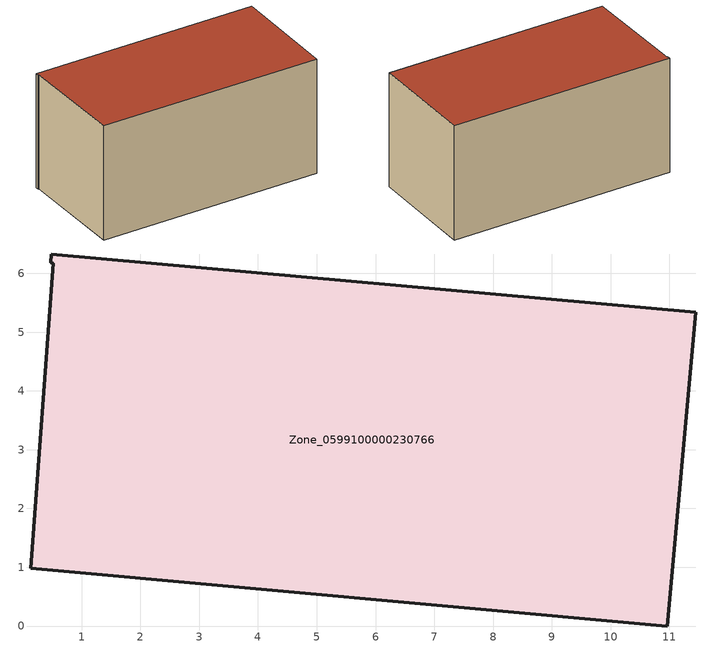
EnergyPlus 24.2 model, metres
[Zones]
Zone_0599100000230766
 floor ground (C_G): 0.52,6.17 0.47,6.18 0.48,6.33 11.45,5.34 10.97,0 0.13,0.98 z0
 wall outside (C_F): 10.97,0 11.45,5.34 0.48,6.33 0.47,6.18 0.52,6.17 0.13,0.98 10.97,0 z0:5.74
 roof outside (C_R): 0.52,6.17 0.13,0.98 10.97,0 11.45,5.34 0.48,6.33 0.47,6.18 z5.74
[BUILDING]
Pand.0599100000230766: North Axis=0; Terrain=City; Loads Convergence Tolerance Value=0.04; Temperature Convergence Tolerance Value=0.4; Solar Distribution=FullExterior; Maximum Number of Warmup Days=25; Minimum Number of Warmup Days=1
[Site:Location]
Rotterdam.The.Hague.AP_ZH_NLD Design_Conditions: Latitude=51.96; Longitude=4.45; Time Zone=1; Elevation=-4.5
[SITE:GROUNDTEMPERATURE:BUILDINGSURFACE]
18, 18, 18, 18, 18, 18, 18, 18, 18, 18, 18, 18
[MATERIAL] Thermal Absorptance=0.9; Solar Absorptance=0.7; Visible Absorptance=0.7
Name | Roughness | Thickness | Conductivity | Density | Specific Heat
G.TC.1992-2005 | MediumSmooth | 0.15 | 0.06 | 540 | 1210
F.TC.1992-2005 | Rough | 0.3 | 0.12 | 1920 | 840
R.TC.1992-2005 | MediumRough | 0.2 | 0.08 | 1500 | 1000
[CONSTRUCTION]
C_G: G.TC.1992-2005
C_F: F.TC.1992-2005
C_R: R.TC.1992-2005
[ZONE]
Zone_0599100000230766: Type=1; Multiplier=1; Ceiling Height=Autocalculate; Volume=Autocalculate; Floor Area=autocalculate; Part of Total Floor Area=Yes
[ZONEINFILTRATION:DESIGNFLOWRATE]
Infil_Zone_0599100000230766: Zone or ZoneList or Space or SpaceList=Zone_0599100000230766; Schedule=AlwaysOn; Design Flow Rate Calculation Method=Flow/Area; Flow Rate per Floor Area=0.0015; Constant Term Coefficient=1; Temperature Term Coefficient=0; Velocity Term Coefficient=0; Velocity Squared Term Coefficient=0
[HVACTEMPLATE:ZONE:IDEALLOADSAIRSYSTEM]
Zone_0599100000230766: Maximum Heating Supply Air Temperature=50; Minimum Cooling Supply Air Temperature=13; Maximum Heating Supply Air Humidity Ratio=0.0156; Minimum Cooling Supply Air Humidity Ratio=0.0077; Heating Limit=NoLimit; Cooling Limit=NoLimit; Dehumidification Control Type=ConstantSensibleHeatRatio; Cooling Sensible Heat Ratio=0.7; Dehumidification Setpoint=60; Humidification Control Type=None; Humidification Setpoint=30; Outdoor Air Method=None; Outdoor Air Flow Rate per Person=0.00944; Outdoor Air Flow Rate per Zone Floor Area=0; Outdoor Air Flow Rate per Zone=0; Demand Controlled Ventilation Type=None; Outdoor Air Economizer Type=NoEconomizer; Heat Recovery Type=None; Sensible Heat Recovery Effectiveness=0.7; Latent Heat Recovery Effectiveness=0.65
[ZONECONTROL:THERMOSTAT]
ThermostatControl_Zone_0599100000230766: Zone or ZoneList=Zone_0599100000230766; Control Type Schedule=DualSetpointControlType; Control 1=Thermostat_Zone_0599100000230766; Temperature Difference Between Cutout And Setpoint=0
[THERMOSTATSETPOINT:DUALSETPOINT]
Thermostat_Zone_0599100000230766: Heating Setpoint Temperature Schedule=HeatingSetpoint_Zone_0599100000230766; Cooling Setpoint Temperature Schedule=CoolingSetpoint_Zone_0599100000230766
[SCHEDULE:COMPACT]
HeatingSetpoint_Zone_0599100000230766: Through: 12/31, For: AllDays, Until: 24:00, 21
CoolingSetpoint_Zone_0599100000230766: Through: 12/31, For: AllDays, Until: 24:00, 24
DualSetpointControlType: Through: 12/31, For: AllDays, Until: 24:00, 4
AlwaysOn: Through: 12/31, For: AllDays, Until: 24:00, 1
